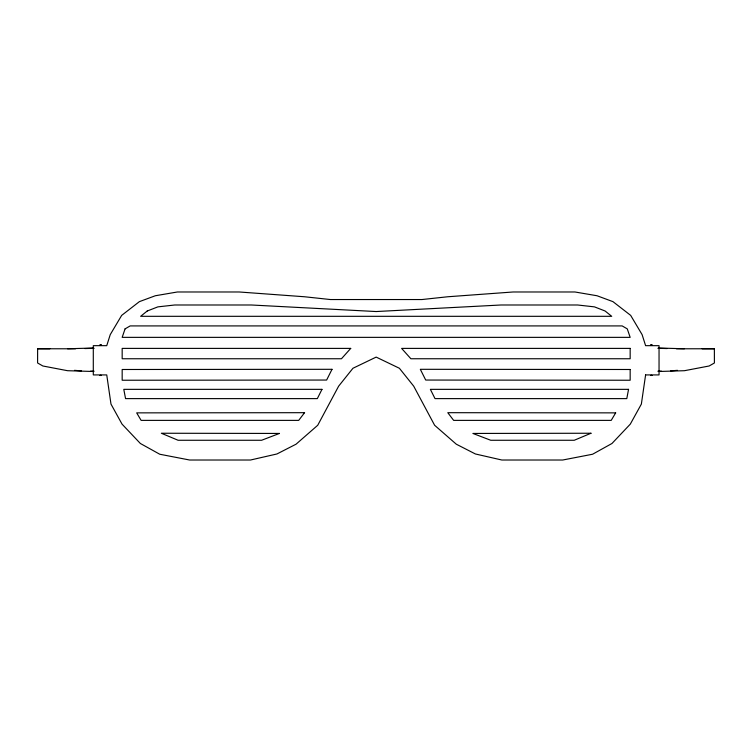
<?xml version="1.0" encoding="UTF-8"?>
<svg xmlns="http://www.w3.org/2000/svg" width="752" height="752" viewBox="0 0 752 752"><rect width="100%" height="100%" fill="white"/><g stroke="black" fill="none" stroke-linecap="round" stroke-linejoin="round"><path stroke-width="1.13" d="M75.576 348.787L37.628 348.768L37.6 362.981L42.855 365.989L67.558 370.708L93.248 371.488M677.533 370.332L670.652 370.858M658.752 371.488L684.442 370.708L709.145 365.989L714.4 362.981L714.372 348.768L676.424 348.787M67.586 348.768L93.248 348.035M84.863 348.561L94.132 348.298M657.878 371.225L661.365 371.121M49.848 348.778L37.628 348.768M714.372 348.768L702.152 348.778M658.752 348.035L684.414 348.768M657.868 348.298L667.137 348.561M81.348 370.858L74.467 370.332M90.635 371.121L94.122 371.225M645.601 374.919L641.362 404.097L630.298 424.128L611.978 443.483L592.585 454.236L562.712 460.017L501.847 460.017L475.405 453.973L456.295 444.197L434.618 425.265L413.703 386.161L399.387 368.264L376.169 357.097L352.951 368.264L338.644 386.161L317.729 425.265L296.053 444.197L276.933 453.973L250.491 460.017L189.636 460.017L159.753 454.236L140.361 443.483L122.04 424.128L110.986 404.097L106.746 374.919L93.295 374.919L93.295 345.666L106.746 345.666L110.234 334.649L121.674 315.379L139.383 301.646L155.316 295.752L177.406 291.983L239.211 291.983L304.607 296.767L330.41 299.54L421.938 299.54L447.731 296.767L513.137 291.983L574.942 291.983L597.032 295.752L612.955 301.646L630.665 315.379L642.114 334.649L645.601 345.666L659.043 345.666L659.043 374.919L645.601 374.919M628.55 389.348L626.792 398.616L435.013 398.616L430.37 389.348L628.55 389.348M125.067 328.878L122.172 337.357L630.167 337.357L627.271 328.878L622.167 325.917L130.171 325.917L125.067 328.878M321.978 389.348L317.335 398.616L125.556 398.616L123.789 389.348L321.978 389.348M332.017 369.307L326.631 380.051L122.172 380.239L122.172 369.495L332.017 369.307M615.662 412.867L611.216 420.377L453.644 420.377L447.778 412.688L615.662 412.867M304.569 412.688L298.704 420.377L141.122 420.377L136.685 412.867L304.569 412.688M350.723 348.392L341.464 358.751L122.172 358.751L122.172 348.392L350.723 348.392M147.223 311.008L140.643 316.31L611.705 316.31L605.116 311.008L594.475 306.872L577.592 304.992L501.02 304.992L376.169 311.544L251.318 304.992L174.755 304.992L157.873 306.872L147.223 311.008M590.997 433.246L574.246 440.268L490.746 440.268L472.895 433.443L590.997 433.246M279.443 433.443L261.602 440.268L178.092 440.268L161.351 433.246L279.443 433.443M99.978 345.018L101.379 345.018L99.978 345.018M650.677 345.018L652.078 345.018L650.677 345.018M99.978 375.445L101.379 375.445L99.978 375.445M650.677 375.445L652.078 375.445L650.677 375.445M630.167 348.392L401.615 348.392L410.883 358.751L630.167 358.751L630.167 348.392M630.167 369.495L420.321 369.307L425.707 380.051L630.167 380.239L630.167 369.495"/></g></svg>
